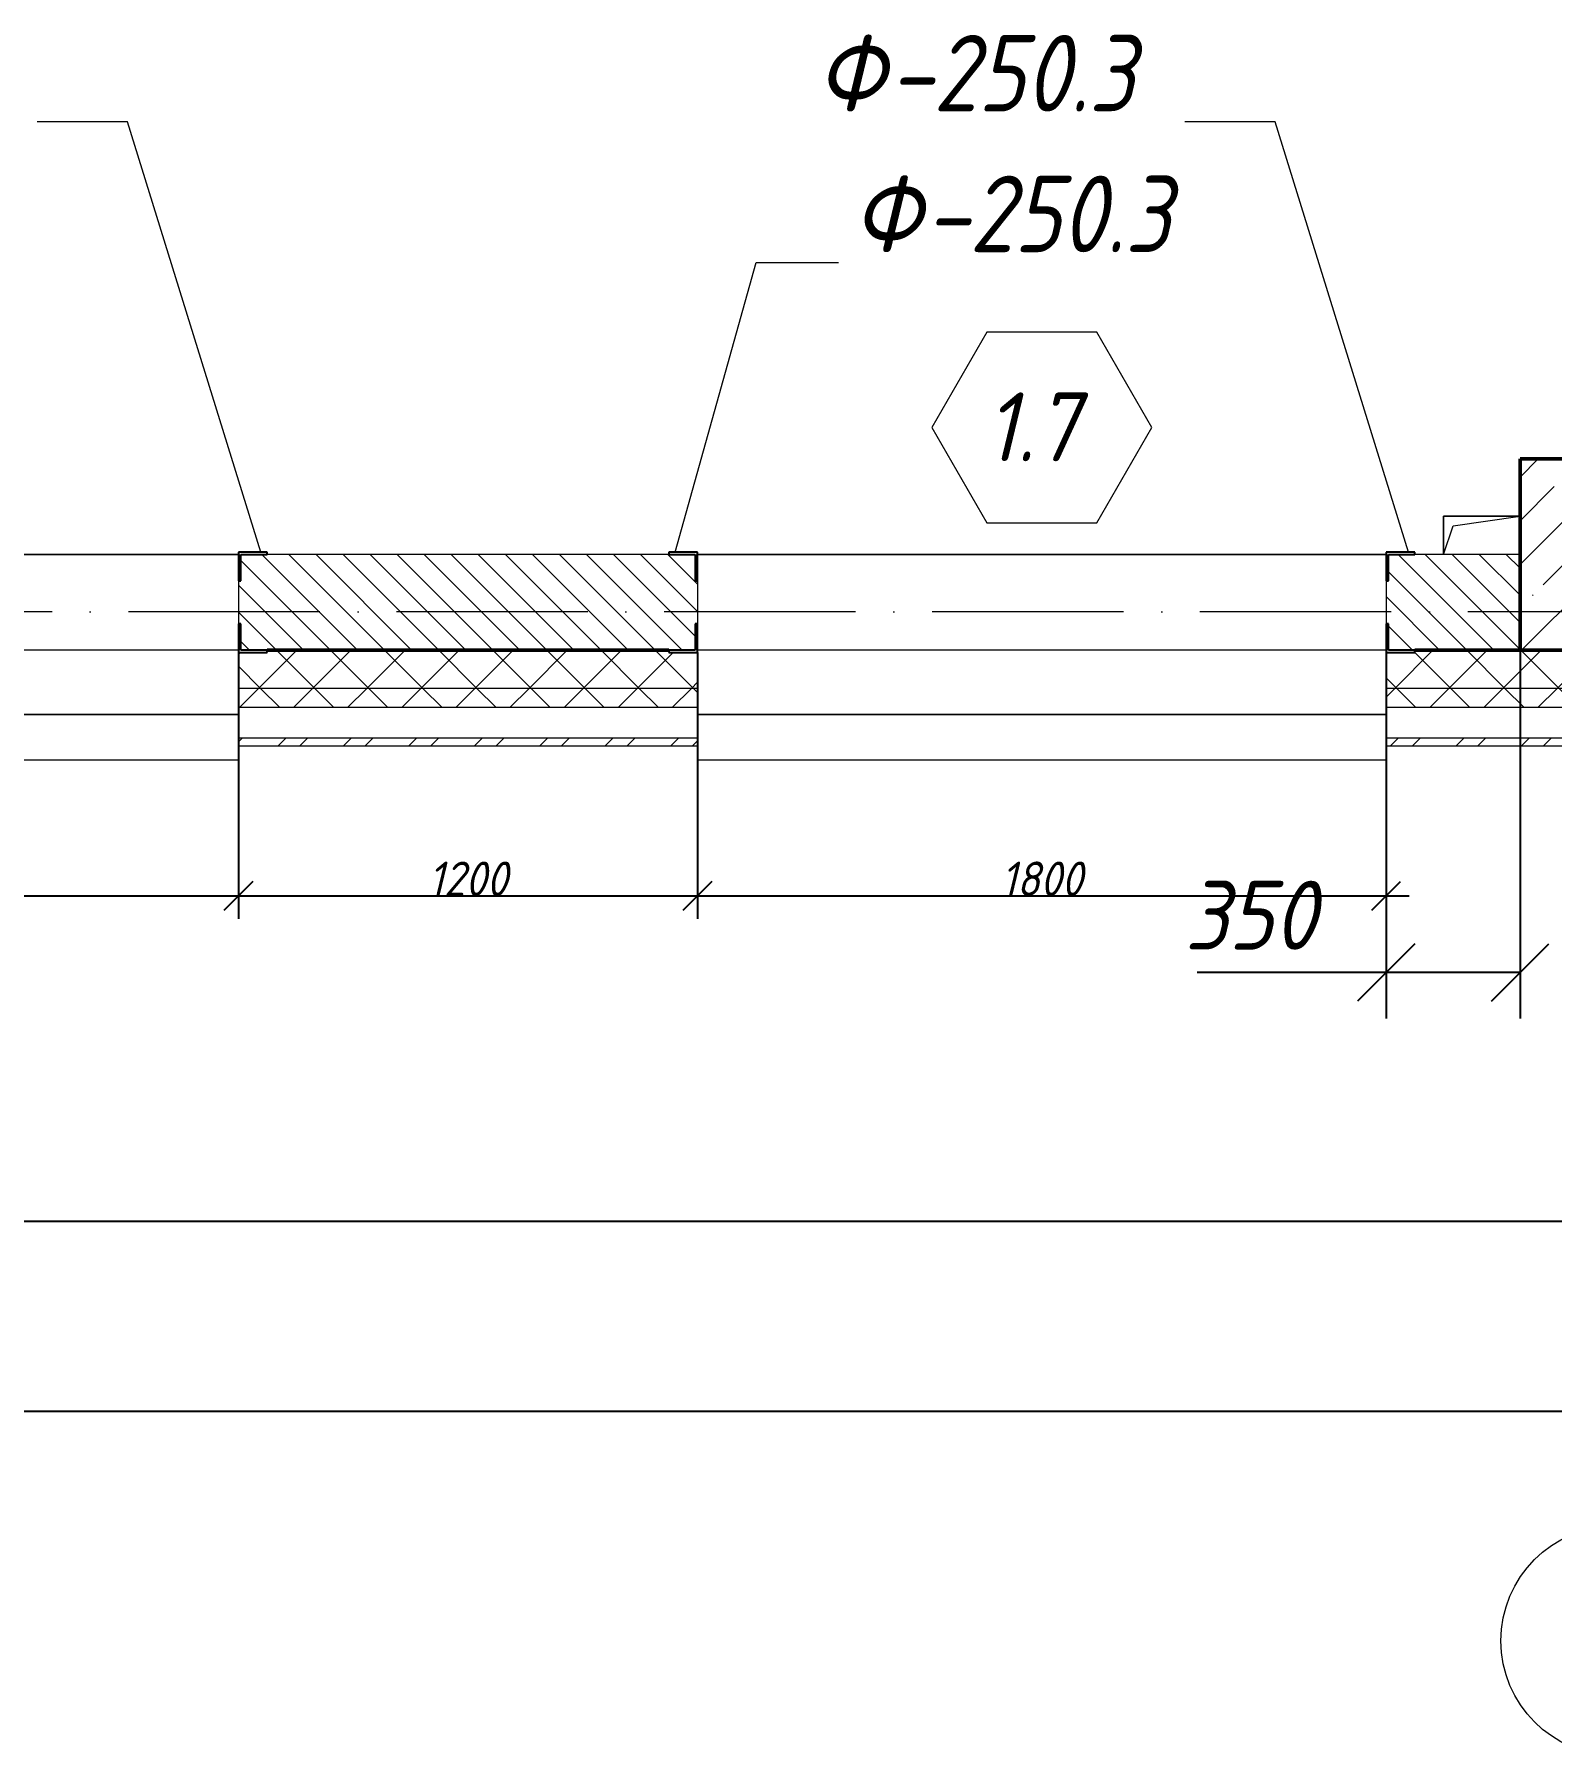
# Model space of a CAD drawing. Header units: millimetres. Extents: x -356862 to 418287, y 0 to 839748.
# Drawn here: x -152184 to -148218, y 597008 to 601507 of the extents above; entities that cross this region are included whole.
import ezdxf

# ---------------------------------------------------------------- set-up
doc = ezdxf.new("R2010")
doc.units = ezdxf.units.MM
doc.linetypes.add('50_200_ШТРИХ_1Т_ш5_п1_п1_', pattern=[700, 500, -100, 0, -100])
for name, color, linetype, lineweight in [('A-____-____-DIMS', 7, 'Continuous', 9), ('A-DOOR-____-IDEN', 7, 'Continuous', 9), ('A-DOOR-____-OTLN', 7, 'Continuous', 9), ('A-FLOR-____-OTLN', 7, 'Continuous', 9), ('A-GENM-____-IDEN', 7, 'Continuous', 9), ('A-GENM-____-MCUT', 7, 'Continuous', 25), ('A-GENM-____-OTLN', 7, 'Continuous', 9), ('A-GENM-____-OTLN-1', 7, 'Continuous', 25), ('A-GLAZ-____-OTLN', 7, 'Continuous', 9), ('A-WALL-____-MCUT', 7, 'Continuous', 13), ('A-WALL-____-MCUT-1', 7, 'Continuous', 9), ('A-WALL-____-MCUT-2', 7, 'Continuous', 50), ('A-WALL-____-OTLN', 7, 'Continuous', 9), ('A-WALL-____-PATT-1', 7, 'Continuous', 9), ('S-COLS-____-MCUT', 7, 'Continuous', 50), ('S-COLS-____-OTLN', 7, 'Continuous', 9), ('S-GRID-____-IDEN', 7, 'Continuous', 9), ('S-GRID-____-OTLN-1', 7, '50_200_ШТРИХ_1Т_ш5_п1_п1_', 9)]:
    doc.layers.add(name, color=color, linetype=linetype, lineweight=lineweight)
for name, color, linetype, lineweight, true_color in [('A-DOOR-____-OTLN-1', 7, 'Continuous', 9, 0xffffff), ('A-WALL-____-MCUT-7', 7, 'Continuous', 9, 0x000000), ('A-WALL-____-PATT-2', 7, 'Continuous', 9, 0x787878), ('A-WALL-FNSH-MCUT-3', 7, 'Continuous', 9, 0x000000)]:
    doc.layers.add(name, color=color, linetype=linetype, lineweight=lineweight, true_color=true_color)
doc.styles.add('ISOCPEUR_I', font='isocpeui.ttf', dxfattribs={"width": 0.9, "height": 2.5})
doc.styles.add('ISOCPEUR_I_10', font='isocpeui.ttf', dxfattribs={"width": 0.9, "height": 180})
doc.styles.add('ISOCPEUR_I_14', font='isocpeui.ttf', dxfattribs={"width": 0.9, "height": 180})
doc.styles.add('ISOCPEUR_I_2', font='isocpeui.ttf', dxfattribs={"width": 0.85, "height": 2.3})
doc.styles.add('ISOCPEUR_I_7', font='isocpeui.ttf', dxfattribs={"width": 0.9, "height": 90})
doc.dimstyles.new('ISO-1_8_0_9К_СРЕДНИЙ_Кладочные_2', dxfattribs={"dimscale": 304.8, "dimtxt": 89.638306, "dimasz": 0.246063, "dimexe": 0.19685, "dimexo": 0, "dimgap": 0, "dimtad": 1, "dimdec": 3, "dimrnd": 0.001, "dimdsep": 46, "dimtxsty": 'ISOCPEUR_I_7', "dimblk1": 'OBLIQUE', "dimblk2": 'OBLIQUE', "dimsah": 1, "dimcen": 0.09, "dimdle": 0.19685, "dimazin": 0, "dimtfac": 1, "dimtdec": 4, "dimtix": 1, "dimtmove": 1, "dimatfit": 3, "dimfxl": 1, "dimtvp": 1, "dimtolj": 1, "dimtzin": 0, "dimarcsym": 2})
doc.dimstyles.new('ISO-1_8_0_9К_СРЕДНИЙ_Кладочные_3', dxfattribs={"dimscale": 304.8, "dimtxt": 179.276612, "dimasz": 0.492126, "dimexe": 0.393701, "dimexo": 0, "dimgap": 0, "dimtad": 1, "dimdec": 3, "dimrnd": 0.001, "dimdsep": 46, "dimtxsty": 'ISOCPEUR_I_10', "dimblk1": 'OBLIQUE', "dimblk2": 'OBLIQUE', "dimsah": 1, "dimcen": 0.09, "dimdle": 0.393701, "dimazin": 0, "dimtfac": 1, "dimtdec": 4, "dimtix": 1, "dimtmove": 0, "dimatfit": 3, "dimfxl": 1, "dimtvp": 1, "dimtolj": 1, "dimtzin": 0, "dimarcsym": 2})
doc.dimstyles.new('ISO-2_5_0_9К_БОЛЬШОЙ_ОСИ', dxfattribs={"dimscale": 304.8, "dimtxt": 248.995294, "dimasz": 0.492126, "dimexe": 0.393701, "dimexo": 0, "dimgap": 0, "dimtad": 1, "dimdec": 0, "dimzin": 0, "dimdsep": 46, "dimtxsty": 'ISOCPEUR_I', "dimblk1": 'OBLIQUE', "dimblk2": 'OBLIQUE', "dimsah": 1, "dimcen": 0.09, "dimdle": 0.393701, "dimazin": 0, "dimtfac": 1, "dimtdec": 4, "dimtix": 1, "dimtmove": 0, "dimatfit": 3, "dimfxl": 1, "dimtvp": 1, "dimtolj": 1, "dimtzin": 0, "dimarcsym": 2})
pattern_1 = [(45, (-175000.74, 544716.51), (-70.71068, 70.71068), []), (135, (-175000.74, 544716.51), (-70.71068, -70.71068), [])]

# ---------------------------------------------------------------- blocks, each defined once
blk = doc.blocks.new('BSC_Колонна _Прямоугольная - 500х500-25642906-АР1_Кладочный план 1 этажа в осях 1-64_Ю-ЯЯ')
at = {"layer": 'S-COLS-____-OTLN'}
h = blk.add_hatch(dxfattribs=at)
h.set_pattern_fill('FP_24', color=256, style=0, pattern_type=2)
h.set_pattern_definition([(45, (-26950, -55431.04), (-114.04925, 114.04925), []), (45, (-26835.95, -55431.04), (-114.04925, 114.04925), [201.613, -40.323, 3.353, -36.97])])
h.paths.add_polyline_path([(-250, -250), (250, -250), (250, 250), (-250, 250), (-250, -224.2)], flags=0)
at = {"layer": 'S-COLS-____-MCUT'}
for p, q in [((250, 250), (-250, 250)), ((-250, 250), (-250, -250)), ((250, -250), (250, 250)), ((-250, -250), (250, -250))]:
    blk.add_line(p, q, dxfattribs=at)
blk = doc.blocks.new('Проем_Дверь_Прямоугольный - 1800х2700h_оконные проемы-25805030-АР1_Кладочный план 1 этажа в осях 1-64_Ю-ЯЯ')
at = {"layer": 'A-DOOR-____-OTLN-1'}
for p, q in [((900, 125), (-900, 125)), ((900, -125), (-900, -125))]:
    blk.add_line(p, q, dxfattribs=at)
blk = doc.blocks.new('Фахверк_СКБ_Уголок - 250_2700-27497298-АР1_Кладочный план 1 этажа в осях 1-64_Ю-ЯЯ')
at = {"layer": 'A-GENM-____-MCUT'}
for p, q in [((200, 181), (125, 181)), ((125, 181), (125, 106)), ((200, 175), (200, 181)), ((131, 106), (131, 175)), ((131, 175), (200, 175)), ((125, 106), (131, 106)), ((131, -6), (125, -6)), ((125, -6), (125, -81)), ((131, -75), (131, -6)), ((125, -81), (200, -81)), ((200, -75), (131, -75)), ((200, -81), (200, -75))]:
    blk.add_line(p, q, dxfattribs=at)
blk = doc.blocks.new('AR_Отверстие прямоугольное _в плите_ - AR_Отверстие прямоугольное _в плите_-V237-АР1_Кладочный план 1 этажа в осях 1-64_Ю-ЯЯ')
at = {"layer": 'A-GENM-____-OTLN'}
for p, q in [((100, 50), (-100, 50)), ((-100, 50), (-100, -50)), ((-75, 25), (100, 50)), ((-100, -50), (-75, 25))]:
    blk.add_line(p, q, dxfattribs=at)
blk = doc.blocks.new('Отлив_СКБ - Отлив витража_120_НВФ-31885687-АР1_Кладочный план 1 этажа в осях 1-64_Ю-ЯЯ')
at = {"layer": 'A-GLAZ-____-OTLN'}
for p, q in [((0, 0), (1800, 0)), ((1800, -2), (0, -2)), ((0, -120), (0, -83)), ((1800, -83), (1800, -120)), ((0, -120), (1800, -120))]:
    blk.add_line(p, q, dxfattribs=at)
blk = doc.blocks.new('Ось сетки - Круг_Ø6_00__ISO-2_5_0_9K_-25732049-АР1_Кладочный план 1 этажа в осях 1-64_Ю-ЯЯ')
at = {"layer": 'S-GRID-____-IDEN'}
blk.add_circle((0, 0), 3, dxfattribs=at)
blk = doc.blocks.new('_Oblique')
at = {"color": 0, "linetype": 'ByBlock', "lineweight": -2}
blk.add_line((-0.5, -0.5), (0.5, 0.5), dxfattribs=at)
blk = doc.blocks.new('*D11927')
at = {"layer": 'A-____-____-DIMS', "color": 0, "lineweight": -2, "transparency": 16777216}
for p, q in [((-154050.7, 598511), (-154050.7, 598285)), ((-148050.7, 598511), (-148050.7, 598285)), ((-154170.7, 598405), (-147930.7, 598405))]:
    blk.add_line(p, q, dxfattribs=at)
at = {"layer": 'Defpoints', "color": 0, "transparency": 16777216}
for p in [(-154050.7, 598511), (-148050.7, 598511), (-148050.7, 598405)]:
    blk.add_point(p, dxfattribs=at)
at = {"layer": 'A-____-____-DIMS', "color": 0, "lineweight": -2, "transparency": 16777216, "xscale": 150, "yscale": 150, "zscale": 150, "rotation": 180}
blk.add_blockref('_Oblique', (-154050.7, 598405), dxfattribs=at)
at = {"layer": 'A-____-____-DIMS', "color": 0, "lineweight": -2, "transparency": 16777216, "xscale": 150, "yscale": 150, "zscale": 150}
blk.add_blockref('_Oblique', (-148050.7, 598405), dxfattribs=at)
at = {"layer": 'A-____-____-DIMS', "color": 0, "transparency": 16777216, "insert": (-151050.7, 598406.2), "char_height": 2.5, "width": 758.478, "attachment_point": 5, "style": 'ISOCPEUR_I'}
blk.add_mtext('\\A1;6000', dxfattribs=at)
blk = doc.blocks.new('*D12009')
at = {"layer": 'A-____-____-DIMS', "color": 0, "lineweight": -2, "transparency": 16777216}
for p, q in [((-177350.7, 598014.2), (-177350.7, 597788.2)), ((-103950.7, 598014.2), (-103950.7, 597788.2)), ((-177470.7, 597908.2), (-103830.7, 597908.2))]:
    blk.add_line(p, q, dxfattribs=at)
at = {"layer": 'Defpoints', "color": 0, "transparency": 16777216}
for p in [(-177350.7, 598014.2), (-103950.7, 598014.2), (-103950.7, 597908.2)]:
    blk.add_point(p, dxfattribs=at)
at = {"layer": 'A-____-____-DIMS', "color": 0, "lineweight": -2, "transparency": 16777216, "xscale": 150, "yscale": 150, "zscale": 150, "rotation": 180}
blk.add_blockref('_Oblique', (-177350.7, 597908.2), dxfattribs=at)
at = {"layer": 'A-____-____-DIMS', "color": 0, "lineweight": -2, "transparency": 16777216, "xscale": 150, "yscale": 150, "zscale": 150}
blk.add_blockref('_Oblique', (-103950.7, 597908.2), dxfattribs=at)
at = {"layer": 'A-____-____-DIMS', "color": 0, "transparency": 16777216, "insert": (-140650.7, 597909.4), "char_height": 2.5, "width": 971.082, "attachment_point": 5, "style": 'ISOCPEUR_I'}
blk.add_mtext('\\A1;73400', dxfattribs=at)
blk = doc.blocks.new('Марка проема - марка проема-27336095-АР1_Кладочный план 1 этажа в осях 1-64_Ю-ЯЯ')
at = {"layer": 'A-DOOR-____-IDEN'}
for p, q in [((-1.439, 0.159), (-2.877, -2.333)), ((1.439, 0.159), (-1.439, 0.159)), ((2.877, -2.333), (1.439, 0.159)), ((-2.877, -2.333), (-1.439, -4.825)), ((1.439, -4.825), (2.877, -2.333)), ((-1.439, -4.825), (1.439, -4.825))]:
    blk.add_line(p, q, dxfattribs=at)
blk = doc.blocks.new('*D12279')
at = {"layer": 'A-____-____-DIMS', "color": 0, "lineweight": -2, "transparency": 16777216}
for p, q in [((-153450.7, 599891.6), (-153450.7, 599195)), ((-151650.7, 599891.6), (-151650.7, 599195)), ((-153510.7, 599255), (-151590.7, 599255))]:
    blk.add_line(p, q, dxfattribs=at)
at = {"layer": 'Defpoints', "color": 0, "transparency": 16777216}
for p in [(-153450.7, 599891.6), (-151650.7, 599891.6), (-151650.7, 599255)]:
    blk.add_point(p, dxfattribs=at)
at = {"layer": 'A-____-____-DIMS', "color": 0, "lineweight": -2, "transparency": 16777216, "xscale": 75, "yscale": 75, "zscale": 75, "rotation": 180}
blk.add_blockref('_Oblique', (-153450.7, 599255), dxfattribs=at)
at = {"layer": 'A-____-____-DIMS', "color": 0, "lineweight": -2, "transparency": 16777216, "xscale": 75, "yscale": 75, "zscale": 75}
blk.add_blockref('_Oblique', (-151650.7, 599255), dxfattribs=at)
at = {"layer": 'A-____-____-DIMS', "color": 0, "transparency": 16777216, "insert": (-152550.7, 599300), "char_height": 90, "width": 504.733, "attachment_point": 5, "style": 'ISOCPEUR_I_7'}
blk.add_mtext('\\A1;1800', dxfattribs=at)
blk = doc.blocks.new('*D12280')
at = {"layer": 'A-____-____-DIMS', "color": 0, "lineweight": -2, "transparency": 16777216}
for p, q in [((-151650.7, 599891.6), (-151650.7, 599195)), ((-150450.7, 599891.6), (-150450.7, 599195)), ((-151710.7, 599255), (-150390.7, 599255))]:
    blk.add_line(p, q, dxfattribs=at)
at = {"layer": 'Defpoints', "color": 0, "transparency": 16777216}
for p in [(-151650.7, 599891.6), (-150450.7, 599891.6), (-150450.7, 599255)]:
    blk.add_point(p, dxfattribs=at)
at = {"layer": 'A-____-____-DIMS', "color": 0, "lineweight": -2, "transparency": 16777216, "xscale": 75, "yscale": 75, "zscale": 75, "rotation": 180}
blk.add_blockref('_Oblique', (-151650.7, 599255), dxfattribs=at)
at = {"layer": 'A-____-____-DIMS', "color": 0, "lineweight": -2, "transparency": 16777216, "xscale": 75, "yscale": 75, "zscale": 75}
blk.add_blockref('_Oblique', (-150450.7, 599255), dxfattribs=at)
at = {"layer": 'A-____-____-DIMS', "color": 0, "transparency": 16777216, "insert": (-151050.7, 599300), "char_height": 90, "width": 504.733, "attachment_point": 5, "style": 'ISOCPEUR_I_7'}
blk.add_mtext('\\A1;1200', dxfattribs=at)
blk = doc.blocks.new('*D12281')
at = {"layer": 'A-____-____-DIMS', "color": 0, "lineweight": -2, "transparency": 16777216}
for p, q in [((-150450.7, 599891.6), (-150450.7, 599195)), ((-148650.7, 599891.6), (-148650.7, 599195)), ((-150510.7, 599255), (-148590.7, 599255))]:
    blk.add_line(p, q, dxfattribs=at)
at = {"layer": 'Defpoints', "color": 0, "transparency": 16777216}
for p in [(-150450.7, 599891.6), (-148650.7, 599891.6), (-148650.7, 599255)]:
    blk.add_point(p, dxfattribs=at)
at = {"layer": 'A-____-____-DIMS', "color": 0, "lineweight": -2, "transparency": 16777216, "xscale": 75, "yscale": 75, "zscale": 75, "rotation": 180}
blk.add_blockref('_Oblique', (-150450.7, 599255), dxfattribs=at)
at = {"layer": 'A-____-____-DIMS', "color": 0, "lineweight": -2, "transparency": 16777216, "xscale": 75, "yscale": 75, "zscale": 75}
blk.add_blockref('_Oblique', (-148650.7, 599255), dxfattribs=at)
at = {"layer": 'A-____-____-DIMS', "color": 0, "transparency": 16777216, "insert": (-149550.7, 599300), "char_height": 90, "width": 504.733, "attachment_point": 5, "style": 'ISOCPEUR_I_7'}
blk.add_mtext('\\A1;1800', dxfattribs=at)
blk = doc.blocks.new('*D12282')
at = {"layer": 'A-____-____-DIMS', "color": 0, "lineweight": -2, "transparency": 16777216}
for p, q in [((-148650.7, 599891.6), (-148650.7, 598934.8)), ((-148300.7, 599897.6), (-148300.7, 598934.8)), ((-148650.7, 599054.8), (-149144.9, 599054.8)), ((-148300.7, 599054.8), (-148770.7, 599054.8))]:
    blk.add_line(p, q, dxfattribs=at)
at = {"layer": 'Defpoints', "color": 0, "transparency": 16777216}
for p in [(-148650.7, 599891.6), (-148300.7, 599897.6), (-148300.7, 599054.8)]:
    blk.add_point(p, dxfattribs=at)
at = {"layer": 'A-____-____-DIMS', "color": 0, "lineweight": -2, "transparency": 16777216, "xscale": 150, "yscale": 150, "zscale": 150, "rotation": 180}
blk.add_blockref('_Oblique', (-148650.7, 599054.8), dxfattribs=at)
at = {"layer": 'A-____-____-DIMS', "color": 0, "lineweight": -2, "transparency": 16777216, "xscale": 150, "yscale": 150, "zscale": 150}
blk.add_blockref('_Oblique', (-148300.7, 599054.8), dxfattribs=at)
at = {"layer": 'A-____-____-DIMS', "color": 0, "transparency": 16777216, "insert": (-149177.6, 599294.8), "char_height": 180, "width": 409.578, "attachment_point": 1, "line_spacing_factor": 1.149209, "style": 'ISOCPEUR_I_10'}
blk.add_mtext('\\A1;350', dxfattribs=at)

msp = doc.modelspace()

# ---------------------------------------------------------------- hatches: boundary and pattern name
at = {"layer": 'A-WALL-____-PATT-1'}
h = msp.add_hatch(dxfattribs=at)
h.set_pattern_fill('FP_6', color=256, style=0, pattern_type=2)
h.set_pattern_definition([(135, (-175000.736, 544716.51), (-35.35534, -35.35534), [])])
h.paths.add_polyline_path([(-153525.7357, 599897.5526), (-153456.7357, 599897.5526), (-153456.7357, 599966.5526), (-153450.7357, 599966.5526), (-153450.7357, 600078.5526), (-153456.7357, 600078.5526), (-153456.7357, 600147.5526), (-153800.7357, 600147.5526), (-153800.7357, 599897.5526)], flags=0)
h.paths.add_polyline_path([(-151644.7357, 599897.5526), (-150456.7357, 599897.5526), (-150456.7357, 599966.5526), (-150450.7357, 599966.5526), (-150450.7357, 600078.5526), (-150456.7357, 600078.5526), (-150456.7357, 600147.5526), (-151644.7357, 600147.5526), (-151644.7357, 600078.5526), (-151650.7357, 600078.5526), (-151650.7357, 599966.5526), (-151644.7357, 599966.5526)], flags=0)
h.paths.add_polyline_path([(-148300.7357, 599897.5526), (-148300.7357, 600147.5526), (-148644.7357, 600147.5526), (-148644.7357, 600078.5526), (-148650.7357, 600078.5526), (-148650.7357, 599966.5526), (-148644.7357, 599966.5526), (-148644.7357, 599897.5526), (-148503.3145, 599897.5526)], flags=0)
at = {"layer": 'A-WALL-____-PATT-2'}
h = msp.add_hatch(dxfattribs=at)
h.set_pattern_fill('FP_1', color=256, style=0, pattern_type=2)
h.set_pattern_definition(pattern_1)
h.paths.add_polyline_path([(-133575.7357, 599797.5526), (-132450.7357, 599797.5526), (-132450.7357, 599891.5526), (-132525.7357, 599891.5526), (-132525.7357, 599897.5526), (-133575.7357, 599897.5526), (-133575.7357, 599891.5526), (-133650.7357, 599891.5526), (-133650.7357, 599797.5526), (-133644.7357, 599797.5526)], flags=0)
h.paths.add_polyline_path([(-142650.7357, 599797.5526), (-141450.7357, 599797.5526), (-141450.7357, 599891.5526), (-141525.7357, 599891.5526), (-141525.7357, 599897.5526), (-142575.7357, 599897.5526), (-142575.7357, 599891.5526), (-142650.7357, 599891.5526)], flags=0)
h.paths.add_polyline_path([(-129785.7357, 599797.5526), (-129785.7357, 599897.5526), (-130575.7357, 599897.5526), (-130575.7357, 599891.5526), (-130650.7357, 599891.5526), (-130650.7357, 599797.5526), (-129944.9395, 599797.5526)], flags=0)
h.paths.add_polyline_path([(-136575.7357, 599797.5526), (-135450.7357, 599797.5526), (-135450.7357, 599891.5526), (-135525.7357, 599891.5526), (-135525.7357, 599897.5526), (-136575.7357, 599897.5526), (-136575.7357, 599891.5526), (-136650.7357, 599891.5526), (-136650.7357, 599797.5526), (-136644.7357, 599797.5526)], flags=0)
h.paths.add_polyline_path([(-144450.7357, 599797.5526), (-144450.7357, 599891.5526), (-144525.7357, 599891.5526), (-144526.5199, 599897.5526), (-145575.7357, 599897.5526), (-145575.7357, 599891.5526), (-145650.7357, 599891.5526), (-145650.7357, 599797.5526), (-144526.5199, 599797.5526)], flags=0)
h.paths.add_polyline_path([(-153450.7357, 599797.5526), (-153450.7357, 599891.5526), (-153525.7357, 599891.5526), (-153525.7357, 599897.5526), (-154575.7357, 599897.5526), (-154575.7357, 599891.5526), (-154650.7357, 599891.5526), (-154650.7357, 599797.5526), (-153805.7074, 599797.5526)], flags=0)
h.paths.add_polyline_path([(-151154.511, 599797.5526), (-150450.7357, 599797.5526), (-150450.7357, 599891.5526), (-150525.7357, 599891.5526), (-150525.7357, 599897.5526), (-151575.7357, 599897.5526), (-151575.7357, 599891.5526), (-151650.7357, 599891.5526), (-151650.7357, 599797.5526), (-151575.7357, 599797.5526)], flags=0)
h.paths.add_polyline_path([(-148650.7357, 599797.5526), (-147450.7357, 599797.5526), (-147450.7357, 599891.5526), (-147525.7357, 599891.5526), (-147525.7357, 599897.5526), (-148575.7357, 599897.5526), (-148575.7357, 599891.5526), (-148650.7357, 599891.5526)], flags=0)
h.paths.add_polyline_path([(-138782.261, 599797.5526), (-138450.7357, 599797.5526), (-138450.7357, 599891.5526), (-138525.7357, 599891.5526), (-138525.7357, 599897.5526), (-139575.7357, 599897.5526), (-139575.7357, 599891.5526), (-139650.7357, 599891.5526), (-139650.7357, 599797.5526), (-139224.127, 599797.5526)], flags=0)
h.paths.add_polyline_path([(-156450.7357, 599797.5526), (-156450.7357, 599891.5526), (-156525.7357, 599891.5526), (-156525.7357, 599897.5526), (-157575.7357, 599897.5526), (-157575.7357, 599891.5526), (-157650.7357, 599891.5526), (-157650.7357, 599797.5526), (-156456.9038, 599797.5526)], flags=0)
h.paths.add_polyline_path([(-158650.7357, 599797.5526), (-158650.7357, 599891.5526), (-158725.7357, 599891.5526), (-158725.7357, 599897.5526), (-165350.7357, 599897.5526), (-165350.7357, 599797.5526), (-159108.1003, 599797.5526)], flags=0)
h.paths.add_polyline_path([(-176782.7431, 599797.5526), (-169450.7357, 599797.5526), (-169450.7357, 599897.5526), (-177450.7357, 599897.5526), (-177450.7357, 599797.5526)], flags=0)
h.paths.add_polyline_path([(-167350.7357, 599797.5526), (-166750.7357, 599797.5526), (-166750.7357, 599897.5526), (-167350.7357, 599897.5526)], flags=0)
h = msp.add_hatch(dxfattribs=at)
h.set_pattern_fill('FP_1', color=256, style=0, pattern_type=2)
h.set_pattern_definition(pattern_1)
h.paths.add_polyline_path([(-132596.136, 599747.5526), (-132450.7357, 599747.5526), (-132450.7357, 599797.5526), (-133650.7357, 599797.5526), (-133650.7357, 599747.5526)], flags=0)
h.paths.add_polyline_path([(-129785.7357, 599747.5526), (-129785.7357, 599797.5526), (-130650.7357, 599797.5526), (-130650.7357, 599747.5526), (-129944.9395, 599747.5526)], flags=0)
h.paths.add_polyline_path([(-139650.7357, 599747.5526), (-138450.7357, 599747.5526), (-138450.7357, 599797.5526), (-139650.7357, 599797.5526)], flags=0)
h.paths.add_polyline_path([(-145650.7357, 599747.5526), (-144450.7357, 599747.5526), (-144450.7357, 599797.5526), (-145650.7357, 599797.5526)], flags=0)
h.paths.add_polyline_path([(-142650.7357, 599747.5526), (-141450.7357, 599747.5526), (-141450.7357, 599797.5526), (-142650.7357, 599797.5526)], flags=0)
h.paths.add_polyline_path([(-135689.1985, 599747.5526), (-135450.7357, 599747.5526), (-135450.7357, 599797.5526), (-136650.7357, 599797.5526), (-136650.7357, 599747.5526), (-136131.0645, 599747.5526)], flags=0)
h.paths.add_polyline_path([(-150450.7357, 599747.5526), (-150450.7357, 599797.5526), (-151650.7357, 599797.5526), (-151650.7357, 599747.5526), (-151154.511, 599747.5526)], flags=0)
h.paths.add_polyline_path([(-176782.7431, 599747.5526), (-169450.7357, 599747.5526), (-169450.7357, 599797.5526), (-177550.7357, 599797.5526), (-177550.7357, 599747.5526), (-177450.7357, 599747.5526)], flags=0)
h.paths.add_polyline_path([(-156898.7699, 599747.5526), (-156450.7357, 599747.5526), (-156450.7357, 599797.5526), (-157650.7357, 599797.5526), (-157650.7357, 599747.5526), (-157340.636, 599747.5526)], flags=0)
h.paths.add_polyline_path([(-153805.7074, 599747.5526), (-153450.7357, 599747.5526), (-153450.7357, 599797.5526), (-154650.7357, 599797.5526), (-154650.7357, 599747.5526), (-154247.5735, 599747.5526)], flags=0)
h.paths.add_polyline_path([(-166750.7357, 599747.5526), (-166750.7357, 599797.5526), (-167350.7357, 599797.5526), (-167350.7357, 599747.5526)], flags=0)
h.paths.add_polyline_path([(-148650.7357, 599747.5526), (-147450.7357, 599747.5526), (-147450.7357, 599797.5526), (-148650.7357, 599797.5526)], flags=0)
h.paths.add_polyline_path([(-159108.1003, 599747.5526), (-158650.7357, 599747.5526), (-158650.7357, 599797.5526), (-165350.7357, 599797.5526), (-165350.7357, 599747.5526), (-160875.5646, 599747.5526)], flags=0)
h = msp.add_hatch(dxfattribs=at)
h.set_pattern_fill('FP_3', color=256, style=0, pattern_type=2)
h.set_pattern_definition([(45, (-175000.74, 544716.51), (-85.53659, 85.53659), []), (45, (-174943.71, 544716.51), (-85.53659, 85.53659), [])])
h.paths.add_polyline_path([(-129944.9395, 599647.5526), (-129785.7357, 599647.5526), (-129785.7357, 599667.5526), (-130650.7357, 599667.5526), (-130650.7357, 599647.5526), (-130386.8056, 599647.5526)], flags=0)
h.paths.add_polyline_path([(-136131.0645, 599647.5526), (-135450.7357, 599647.5526), (-135450.7357, 599667.5526), (-136650.7357, 599667.5526), (-136650.7357, 599647.5526)], flags=0)
h.paths.add_polyline_path([(-133650.7357, 599647.5526), (-132450.7357, 599647.5526), (-132450.7357, 599667.5526), (-133650.7357, 599667.5526)], flags=0)
h.paths.add_polyline_path([(-156456.9038, 599647.5526), (-156450.7357, 599647.5526), (-156450.7357, 599667.5526), (-157650.7357, 599667.5526), (-157650.7357, 599647.5526), (-156898.7699, 599647.5526)], flags=0)
h.paths.add_polyline_path([(-154650.7357, 599647.5526), (-153450.7357, 599647.5526), (-153450.7357, 599667.5526), (-154650.7357, 599667.5526)], flags=0)
h.paths.add_polyline_path([(-158650.7357, 599647.5526), (-158650.7357, 599667.5526), (-165350.7357, 599667.5526), (-165350.7357, 599647.5526), (-159108.1003, 599647.5526)], flags=0)
h.paths.add_polyline_path([(-151650.7357, 599647.5526), (-150450.7357, 599647.5526), (-150450.7357, 599667.5526), (-151650.7357, 599667.5526)], flags=0)
h.paths.add_polyline_path([(-138782.261, 599647.5526), (-138450.7357, 599647.5526), (-138450.7357, 599667.5526), (-139650.7357, 599667.5526), (-139650.7357, 599647.5526), (-139224.127, 599647.5526)], flags=0)
h.paths.add_polyline_path([(-148650.7357, 599647.5526), (-147450.7357, 599647.5526), (-147450.7357, 599667.5526), (-148650.7357, 599667.5526)], flags=0)
h.paths.add_polyline_path([(-142317.1895, 599647.5526), (-141450.7357, 599647.5526), (-141450.7357, 599667.5526), (-142650.7357, 599667.5526), (-142650.7357, 599647.5526)], flags=0)
h.paths.add_polyline_path([(-145650.7357, 599647.5526), (-144450.7357, 599647.5526), (-144450.7357, 599667.5526), (-145650.7357, 599667.5526)], flags=0)
h.paths.add_polyline_path([(-177666.4753, 599647.5526), (-169450.7357, 599647.5526), (-169450.7357, 599667.5526), (-177680.7357, 599667.5526), (-177680.7357, 599647.5526)], flags=0)
h.paths.add_polyline_path([(-167350.7357, 599647.5526), (-166750.7357, 599647.5526), (-166750.7357, 599667.5526), (-167350.7357, 599667.5526)], flags=0)

# ---------------------------------------------------------------- linework, layer by layer
at = {"layer": 'A-FLOR-____-OTLN'}
for p, q in [((-148500.7357, 600147.5526), (-148500.7357, 600247.5526)), ((-148500.7357, 600247.5526), (-148300.7357, 600247.5526))]:
    msp.add_line(p, q, dxfattribs=at)
at = {"layer": 'A-GENM-____-IDEN'}
for p, q in [((-151940.843, 601278.5836), (-152176.632, 601278.5836)), ((-151592.4024, 600153.5526), (-151940.843, 601278.5836)), ((-148940.843, 601278.5836), (-149176.632, 601278.5836)), ((-148592.4024, 600153.5526), (-148940.843, 601278.5836)), ((-150509.069, 600153.5526), (-150297.1122, 600910.6891)), ((-150297.1122, 600910.6891), (-150082.1997, 600910.6891))]:
    msp.add_line(p, q, dxfattribs=at)
at = {"layer": 'A-WALL-____-MCUT'}
for p, q in [((-151650.7357, 599667.5526), (-151650.7357, 599891.5526)), ((-150450.7357, 599667.5526), (-150450.7357, 599891.5526)), ((-148650.7357, 599667.5526), (-148650.7357, 599891.5526)), ((-150450.7357, 599667.5526), (-151650.7357, 599667.5526)), ((-147450.7357, 599667.5526), (-148650.7357, 599667.5526))]:
    msp.add_line(p, q, dxfattribs=at)
at = {"layer": 'A-WALL-____-MCUT-1'}
for p, q in [((-150525.7357, 600147.5526), (-151575.7357, 600147.5526)), ((-148300.7357, 600147.5526), (-148575.7357, 600147.5526)), ((-151650.7357, 600078.5526), (-151650.7357, 599966.5526)), ((-150450.7357, 600078.5526), (-150450.7357, 599966.5526)), ((-148650.7357, 600078.5526), (-148650.7357, 599966.5526))]:
    msp.add_line(p, q, dxfattribs=at)
at = {"layer": 'A-WALL-____-MCUT-2'}
for p, q in [((-151575.7357, 599897.5526), (-150525.7357, 599897.5526)), ((-148575.7357, 599897.5526), (-148300.7357, 599897.5526))]:
    msp.add_line(p, q, dxfattribs=at)
at = {"layer": 'A-WALL-____-MCUT-7'}
for p, q in [((-150525.7357, 599897.5526), (-151575.7357, 599897.5526)), ((-148300.7357, 599897.5526), (-148575.7357, 599897.5526)), ((-150450.7357, 599797.5526), (-151650.7357, 599797.5526)), ((-147450.7357, 599797.5526), (-148650.7357, 599797.5526)), ((-150450.7357, 599747.5526), (-151650.7357, 599747.5526)), ((-147450.7357, 599747.5526), (-148650.7357, 599747.5526))]:
    msp.add_line(p, q, dxfattribs=at)
at = {"layer": 'A-WALL-____-OTLN'}
for p, q in [((-153450.7357, 600147.5526), (-151650.7357, 600147.5526)), ((-150450.7357, 600147.5526), (-148650.7357, 600147.5526)), ((-151650.7357, 599897.5526), (-153450.7357, 599897.5526)), ((-148650.7357, 599897.5526), (-150450.7357, 599897.5526))]:
    msp.add_line(p, q, dxfattribs=at)
at = {"layer": 'A-WALL-FNSH-MCUT-3'}
for p, q in [((-151650.7357, 599647.5526), (-151650.7357, 599667.5526)), ((-150450.7357, 599647.5526), (-150450.7357, 599667.5526)), ((-148650.7357, 599647.5526), (-148650.7357, 599667.5526)), ((-151650.7357, 599647.5526), (-150450.7357, 599647.5526)), ((-148650.7357, 599647.5526), (-147450.7357, 599647.5526))]:
    msp.add_line(p, q, dxfattribs=at)
at = {"layer": 'S-GRID-____-OTLN-1'}
msp.add_line((-70926.3291, 599997.5526), (-179669.5059, 599997.5526), dxfattribs=at)

# ---------------------------------------------------------------- block references
at = {"layer": 'A-DOOR-____-IDEN', "xscale": 99.99999999999993, "yscale": 99.99999999999993, "zscale": 99.99999999999993}
msp.add_blockref('Марка проема - марка проема-27336095-АР1_Кладочный план 1 этажа в осях 1-64_Ю-ЯЯ', (-149550.7357, 600712.5526), dxfattribs=at)
at = {"layer": 'A-DOOR-____-OTLN'}
for p in [(-152550.7357, 600022.5526), (-149550.7357, 600022.5526)]:
    msp.add_blockref('Проем_Дверь_Прямоугольный - 1800х2700h_оконные проемы-25805030-АР1_Кладочный план 1 этажа в осях 1-64_Ю-ЯЯ', p, dxfattribs=at)
at = {"layer": 'A-GENM-____-OTLN'}
msp.add_blockref('AR_Отверстие прямоугольное _в плите_ - AR_Отверстие прямоугольное _в плите_-V237-АР1_Кладочный план 1 этажа в осях 1-64_Ю-ЯЯ', (-148400.7357, 600197.5526), dxfattribs=at)
at = {"layer": 'A-GENM-____-OTLN-1'}
for p in [(-151775.7357, 599972.5526), (-148775.7357, 599972.5526)]:
    msp.add_blockref('Фахверк_СКБ_Уголок - 250_2700-27497298-АР1_Кладочный план 1 этажа в осях 1-64_Ю-ЯЯ', p, dxfattribs=at)
at = {"layer": 'A-GENM-____-OTLN-1', "rotation": 180}
msp.add_blockref('Фахверк_СКБ_Уголок - 250_2700-27497298-АР1_Кладочный план 1 этажа в осях 1-64_Ю-ЯЯ', (-150325.7357, 600072.5526), dxfattribs=at)
at = {"layer": 'A-GLAZ-____-OTLN'}
for p in [(-153450.7357, 599730.5526), (-150450.7357, 599730.5526)]:
    msp.add_blockref('Отлив_СКБ - Отлив витража_120_НВФ-31885687-АР1_Кладочный план 1 этажа в осях 1-64_Ю-ЯЯ', p, dxfattribs=at)
at = {"layer": 'S-COLS-____-OTLN'}
msp.add_blockref('BSC_Колонна _Прямоугольная - 500х500-25642906-АР1_Кладочный план 1 этажа в осях 1-64_Ю-ЯЯ', (-148050.7357, 600147.5526), dxfattribs=at)
at = {"layer": 'S-GRID-____-IDEN', "xscale": 99.99999999999993, "yscale": 99.99999999999993, "zscale": 99.99999999999993, "rotation": 180}
msp.add_blockref('Ось сетки - Круг_Ø6_00__ISO-2_5_0_9K_-25732049-АР1_Кладочный план 1 этажа в осях 1-64_Ю-ЯЯ', (-148050.7357, 597308.0984), dxfattribs=at)

# ---------------------------------------------------------------- texts
at = {"layer": 'A-DOOR-____-IDEN', "insert": (-149698.5248, 600571.3721), "char_height": 180, "width": 310.253062, "attachment_point": 1, "style": 'ISOCPEUR_I_14'}
msp.add_mtext('1.7', dxfattribs=at)
at = {"layer": 'A-GENM-____-IDEN', "char_height": 200, "attachment_point": 1, "style": 'ISOCPEUR_I_2'}
for s, insert, width in [('\\fISOCPEUR|b0|i1|c204|p34|;\\W.9;Ф', (-150141.1887, 601505.6997), 230.886), ('-250.3', (-149950.6887, 601505.6997), 865.8225), ('\\fISOCPEUR|b0|i1|c204|p34|;\\W.9;Ф', (-150046.7563, 601137.8052), 230.886), ('-250.3', (-149856.2563, 601137.8052), 865.8225)]:
    msp.add_mtext(s, dxfattribs=dict(at, insert=insert, width=width))

# ---------------------------------------------------------------- dimensions: what is measured, and where the dimension line sits
at = {"layer": 'A-____-____-DIMS'}
for base, p1, p2, dimstyle, override, picture, middle in [((-151650.7357, 599254.9777), (-153450.7357, 599891.5526), (-151650.7357, 599891.5526), 'ISO-1_8_0_9К_СРЕДНИЙ_Кладочные_2', {"dimpost": '<>', "dimfxl": 1800}, '*D12279', (-152550.7357, 599299.9777)), ((-150450.7357, 599254.9777), (-151650.7357, 599891.5526), (-150450.7357, 599891.5526), 'ISO-1_8_0_9К_СРЕДНИЙ_Кладочные_2', {"dimpost": '<>', "dimfxl": 1200}, '*D12280', (-151050.7357, 599299.9777)), ((-148650.7357, 599254.9777), (-150450.7357, 599891.5526), (-148650.7357, 599891.5526), 'ISO-1_8_0_9К_СРЕДНИЙ_Кладочные_2', {"dimpost": '<>', "dimfxl": 1800}, '*D12281', (-149550.7357, 599299.9777)), ((-148050.7357, 598404.9777), (-154050.7357, 598511.0437), (-148050.7357, 598511.0437), 'ISO-2_5_0_9К_БОЛЬШОЙ_ОСИ', {"dimpost": '<>', "dimfxl": 6000}, '*D11927', (-151050.7357, 598406.2277)), ((-103950.7357, 597908.1774), (-177350.7357, 598014.2434), (-103950.7357, 598014.2434), 'ISO-2_5_0_9К_БОЛЬШОЙ_ОСИ', {"dimpost": '<>', "dimfxl": 73400}, '*D12009', (-140650.7357, 597909.4435))]:
    dim = msp.add_linear_dim(base=base, p1=p1, p2=p2, dimstyle=dimstyle, override=override, dxfattribs=at)
    dim.commit()
    dim.dimension.update_dxf_attribs({"geometry": picture, "text_midpoint": middle})
dim = msp.add_linear_dim(base=(-148300.7357, 599054.8379), p1=(-148650.7357, 599891.5526), p2=(-148300.7357, 599897.5526), dimstyle='ISO-1_8_0_9К_СРЕДНИЙ_Кладочные_3', override={"dimpost": '<>', "dimfxl": 350.051425}, dxfattribs=at)
dim.commit()
dim.dimension.update_dxf_attribs({"geometry": '*D12282', "text_midpoint": (-148972.7994, 599054.8379), "dimtype": 160})

doc.saveas('drawing.dxf')
